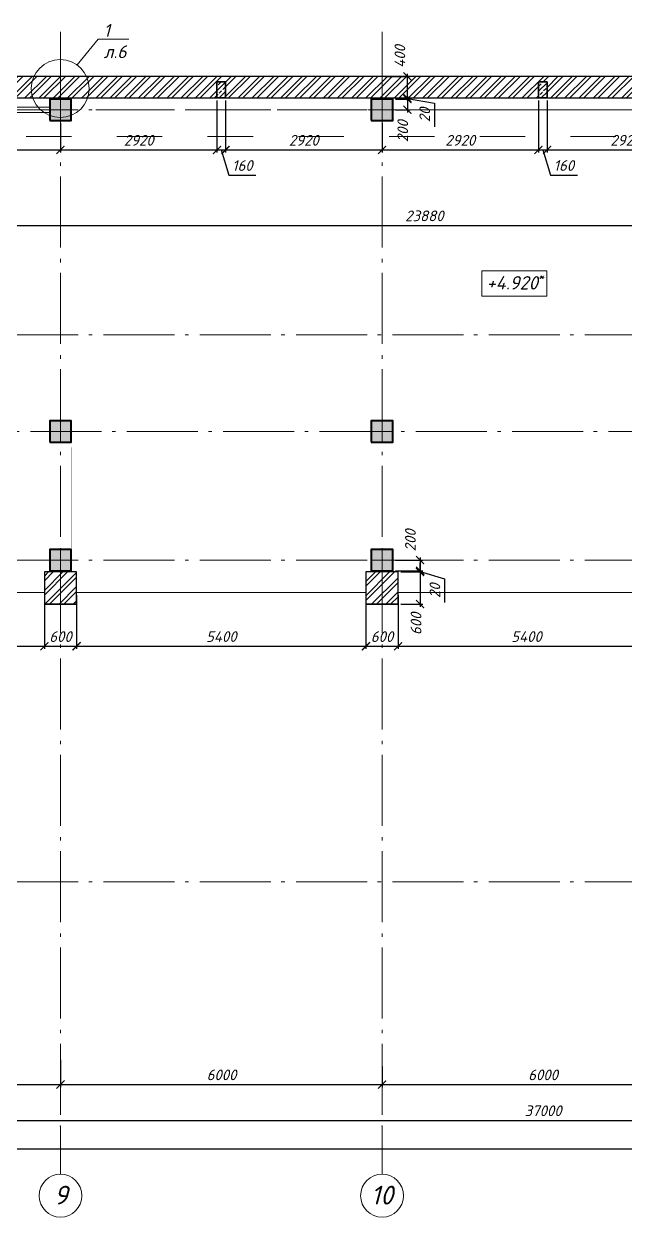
# Model space of a CAD drawing. Header units: millimetres. Extents: x -261261 to 40490, y -238222 to -44846.
# Drawn here: x -175185 to -163964, y -85462 to -63208 of the extents above; entities that cross this region are included whole.
import ezdxf
from ezdxf import colors
from ezdxf.entities.mleader import LeaderData, LeaderLine
from ezdxf.enums import TextEntityAlignment as Align
from ezdxf.math import Vec2, Vec3

# ---------------------------------------------------------------- set-up
doc = ezdxf.new("R2010")
doc.units = ezdxf.units.MM
doc.header["$MEASUREMENT"] = 0
for name, pattern in [('Double Dashed', [1797.222233, 1325, -211.666656, 63.333344, -197.222233]), ('Штриховая', [5644.444466, 2822.222233, -2822.222233]), ('штриховаяX2', [38.1, 25.4, -12.7])]:
    doc.linetypes.add(name, pattern=pattern)
doc.layers.get('0').update_dxf_attribs({"lineweight": 5})
doc.layers.add('#Hatch', color=252, linetype='Continuous', lineweight=5, true_color=0x696969)
for name, color, linetype, lineweight in [('#Бетон', 10, 'Continuous', 35), ('#Выноски', 150, 'Continuous', 15), ('колонны_Ном._пера__94', 252, 'Continuous', 13), ('колонны_Ном._пера__99', 7, 'Continuous', 40), ('Конструкции', 160, 'Continuous', 5), ('оси_Ном._пера__96', 7, 'Continuous', 5), ('оси_Ном._пера__97', 7, 'Continuous', 20), ('размеры', 7, 'Continuous', 5), ('текст_Ном._пера__1', 7, 'Continuous', 0), ('текст_Ном._пера__98', 7, 'Continuous', 35), ('чертеж_Ном._пера__96', 7, 'Continuous', 13)]:
    doc.layers.add(name, color=color, linetype=linetype, lineweight=lineweight)
for name, color, linetype in [('#стены наруж', 7, 'Continuous'), ('колонны', 7, 'Continuous'), ('оси', 7, 'Continuous')]:
    doc.layers.add(name, color=color, linetype=linetype)
doc.styles.get("Standard").update_dxf_attribs({"font": 'isocpeui.ttf'})
doc.styles.add('STEP PR', font='isocpeui.ttf')
doc.styles.add('СГЕНЕРИР_СТИЛЬ_3', font='gost_2_304-81_type.ttf')
doc.dimstyles.get("Standard").update_dxf_attribs({"dimtxt": 200, "dimasz": 150, "dimexe": 50, "dimexo": 50, "dimgap": 80, "dimtad": 1, "dimdec": 0, "dimzin": 0, "dimdsep": 46, "dimtxsty": 'Standard', "dimblk": 'ARCHTICK', "dimcen": 5, "dimdle": 50, "dimadec": 0, "dimazin": 0, "dimtfac": 1, "dimtdec": 0, "dimtofl": 0, "dimtmove": 1, "dimatfit": 3, "dimfxl": 1, "dimtolj": 1, "dimtzin": 0, "dimarcsym": 0})

# ---------------------------------------------------------------- blocks, each defined once
blk = doc.blocks.new('Колонна_15_1', base_point=(22379, 71856))
at = {"layer": 'колонны_Ном._пера__94', "linetype": 'Continuous', "true_color": 0x7d7d7d}
blk.add_hatch(color=8, dxfattribs=at).paths.add_polyline_path([(22179, 71647), (22579, 71647), (22579, 72047), (22179, 72047)])
blk.add_hatch(color=8, dxfattribs=at).paths.add_polyline_path([(22179, 71647), (22579, 71647), (22579, 72047), (22179, 72047)])
at = {"layer": 'колонны_Ном._пера__99', "linetype": 'Continuous', "flags": 128}
blk.add_lwpolyline([(22179, 71647), (22579, 71647), (22579, 72047), (22179, 72047)], close=True, dxfattribs=at)
at = {"layer": 'колонны_Ном._пера__99', "color": 8, "linetype": 'Continuous', "true_color": 0x737373, "flags": 128}
blk.add_lwpolyline([(22179, 71647), (22579, 71647), (22579, 72047), (22179, 72047)], close=True, dxfattribs=at)
at = {"layer": 'оси_Ном._пера__96', "color": 253, "lineweight": 5, "true_color": 0x9c9c9c}
for points in [[(22379, 72047), (22379, 71647)], [(22379, 72047), (22379, 71647)], [(22179, 71847), (22579, 71847)], [(22179, 71847), (22579, 71847)]]:
    blk.add_lwpolyline(points, dxfattribs=at)
blk = doc.blocks.new('Стандартный маркер сетки_8')
at = {"layer": 'оси_Ном._пера__96', "linetype": 'Double Dashed'}
for p, q in [((900, 0), (0, 0)), ((900, 0), (20403, 0)), ((20403, 0), (21303, 0))]:
    blk.add_line(p, q, dxfattribs=at)
blk.add_point((20403, 0), dxfattribs=at)
blk.add_point((20403, 0), dxfattribs=at)
at = {"layer": 'оси_Ном._пера__97', "linetype": 'Continuous'}
blk.add_circle((21703, 0), 400, dxfattribs=at)
at = {"layer": 'оси_Ном._пера__96', "style": 'СГЕНЕРИР_СТИЛЬ_3'}
blk.add_attdef('AC_MarkerText_1', text='', height=350, rotation=90, dxfattribs=at).set_placement((21973, -122), align=Align.BOTTOM_LEFT)
blk = doc.blocks.new('Стандартный маркер сетки_9')
at = {"layer": 'оси_Ном._пера__96', "linetype": 'Double Dashed'}
for p, q in [((900, 0), (0, 0)), ((900, 0), (20403, 0)), ((20403, 0), (21303, 0))]:
    blk.add_line(p, q, dxfattribs=at)
blk.add_point((20403, 0), dxfattribs=at)
blk.add_point((20403, 0), dxfattribs=at)
at = {"layer": 'оси_Ном._пера__97', "linetype": 'Continuous'}
blk.add_circle((21703, 0), 400, dxfattribs=at)
at = {"layer": 'оси_Ном._пера__96', "style": 'СГЕНЕРИР_СТИЛЬ_3'}
blk.add_attdef('AC_MarkerText_1', text='', height=350, rotation=90, dxfattribs=at).set_placement((21973, -209), align=Align.BOTTOM_LEFT)
blk = doc.blocks.new('Стандартный маркер сетки_16')
at = {"layer": 'оси_Ном._пера__96', "linetype": 'Double Dashed'}
blk.add_line((900, 0), (41068, 0), dxfattribs=at)
at = {"layer": 'оси_Ном._пера__96', "style": 'СГЕНЕРИР_СТИЛЬ_3'}
blk.add_attdef('AC_MarkerText_1', text='', height=350, rotation=180, dxfattribs=at).set_placement((-261, 270), align=Align.BOTTOM_LEFT)
blk = doc.blocks.new('_ArchTick')
at = {"color": 0, "linetype": 'ByBlock', "const_width": 0.15}
blk.add_lwpolyline([(-0.5, -0.5), (0.5, 0.5)], dxfattribs=at)
blk = doc.blocks.new('*D24')
at = {"layer": 'Defpoints', "color": 0, "transparency": 16777216}
for p in [(-214651, -83762), (-147001, -83944), (-147001, -84189)]:
    blk.add_point(p, dxfattribs=at)
at = {"layer": 'размеры', "color": 0, "lineweight": -2, "transparency": 16777216}
for p, q in [((-214651, -83812), (-214651, -84239)), ((-147001, -83994), (-147001, -84239)), ((-214701, -84189), (-146951, -84189))]:
    blk.add_line(p, q, dxfattribs=at)
at = {"layer": 'размеры', "color": 0, "lineweight": -2, "transparency": 16777216, "xscale": 150, "yscale": 150, "zscale": 150, "rotation": 180}
blk.add_blockref('_ArchTick', (-214651, -84189), dxfattribs=at)
at = {"layer": 'размеры', "color": 0, "lineweight": -2, "transparency": 16777216, "xscale": 150, "yscale": 150, "zscale": 150}
blk.add_blockref('_ArchTick', (-147001, -84189), dxfattribs=at)
at = {"layer": 'размеры', "color": 0, "transparency": 16777216, "insert": (-180813, -84008), "char_height": 200, "attachment_point": 5}
blk.add_mtext('\\A1;67650', dxfattribs=at)
blk = doc.blocks.new('*D34')
at = {"layer": 'Defpoints', "color": 0, "transparency": 16777216}
for p in [(-180501, -82455), (-174501, -82529), (-174501, -82989)]:
    blk.add_point(p, dxfattribs=at)
at = {"layer": 'размеры', "color": 0, "lineweight": -2, "transparency": 16777216}
for p, q in [((-180501, -82505), (-180501, -83039)), ((-174501, -82579), (-174501, -83039)), ((-180551, -82989), (-174451, -82989))]:
    blk.add_line(p, q, dxfattribs=at)
at = {"layer": 'размеры', "color": 0, "lineweight": -2, "transparency": 16777216, "xscale": 150, "yscale": 150, "zscale": 150, "rotation": 180}
blk.add_blockref('_ArchTick', (-180501, -82989), dxfattribs=at)
at = {"layer": 'размеры', "color": 0, "lineweight": -2, "transparency": 16777216, "xscale": 150, "yscale": 150, "zscale": 150}
blk.add_blockref('_ArchTick', (-174501, -82989), dxfattribs=at)
at = {"layer": 'размеры', "color": 0, "transparency": 16777216, "insert": (-177496, -82809), "char_height": 200, "attachment_point": 5}
blk.add_mtext('\\A1;6000', dxfattribs=at)
blk = doc.blocks.new('*D35')
at = {"layer": 'Defpoints', "color": 0, "transparency": 16777216}
for p in [(-174501, -82479), (-168501, -82654), (-168501, -82989)]:
    blk.add_point(p, dxfattribs=at)
at = {"layer": 'размеры', "color": 0, "lineweight": -2, "transparency": 16777216}
for p, q in [((-174501, -82529), (-174501, -83039)), ((-168501, -82704), (-168501, -83039)), ((-174551, -82989), (-168451, -82989))]:
    blk.add_line(p, q, dxfattribs=at)
at = {"layer": 'размеры', "color": 0, "lineweight": -2, "transparency": 16777216, "xscale": 150, "yscale": 150, "zscale": 150, "rotation": 180}
blk.add_blockref('_ArchTick', (-174501, -82989), dxfattribs=at)
at = {"layer": 'размеры', "color": 0, "lineweight": -2, "transparency": 16777216, "xscale": 150, "yscale": 150, "zscale": 150}
blk.add_blockref('_ArchTick', (-168501, -82989), dxfattribs=at)
at = {"layer": 'размеры', "color": 0, "transparency": 16777216, "insert": (-171496, -82809), "char_height": 200, "attachment_point": 5}
blk.add_mtext('\\A1;6000', dxfattribs=at)
blk = doc.blocks.new('*D36')
at = {"layer": 'Defpoints', "color": 0, "transparency": 16777216}
for p in [(-168501, -82604), (-162501, -82753), (-162501, -82989)]:
    blk.add_point(p, dxfattribs=at)
at = {"layer": 'размеры', "color": 0, "lineweight": -2, "transparency": 16777216}
for p, q in [((-168501, -82654), (-168501, -83039)), ((-168551, -82989), (-162451, -82989)), ((-162501, -82803), (-162501, -83039))]:
    blk.add_line(p, q, dxfattribs=at)
at = {"layer": 'размеры', "color": 0, "lineweight": -2, "transparency": 16777216, "xscale": 150, "yscale": 150, "zscale": 150, "rotation": 180}
blk.add_blockref('_ArchTick', (-168501, -82989), dxfattribs=at)
at = {"layer": 'размеры', "color": 0, "lineweight": -2, "transparency": 16777216, "xscale": 150, "yscale": 150, "zscale": 150}
blk.add_blockref('_ArchTick', (-162501, -82989), dxfattribs=at)
at = {"layer": 'размеры', "color": 0, "transparency": 16777216, "insert": (-165496, -82809), "char_height": 200, "attachment_point": 5}
blk.add_mtext('\\A1;6000', dxfattribs=at)
blk = doc.blocks.new('*D51')
at = {"layer": 'Defpoints', "color": 0, "transparency": 16777216}
for p in [(-168801, -74212), (-174201, -74353), (-168801, -74815)]:
    blk.add_point(p, dxfattribs=at)
at = {"layer": 'размеры', "color": 0, "lineweight": -2, "transparency": 16777216}
for p, q in [((-168801, -74262), (-168801, -74865)), ((-174201, -74403), (-174201, -74865)), ((-174251, -74815), (-168751, -74815))]:
    blk.add_line(p, q, dxfattribs=at)
at = {"layer": 'размеры', "color": 0, "lineweight": -2, "transparency": 16777216, "xscale": 150, "yscale": 150, "zscale": 150, "rotation": 180}
blk.add_blockref('_ArchTick', (-174201, -74815), dxfattribs=at)
at = {"layer": 'размеры', "color": 0, "lineweight": -2, "transparency": 16777216, "xscale": 150, "yscale": 150, "zscale": 150}
blk.add_blockref('_ArchTick', (-168801, -74815), dxfattribs=at)
at = {"layer": 'размеры', "color": 0, "transparency": 16777216, "insert": (-171500, -74635), "char_height": 200, "attachment_point": 5}
blk.add_mtext('\\A1;5400', dxfattribs=at)
blk = doc.blocks.new('*D52')
at = {"layer": 'Defpoints', "color": 0, "transparency": 16777216}
for p in [(-162800, -74306), (-168200, -74399), (-162800, -74815)]:
    blk.add_point(p, dxfattribs=at)
at = {"layer": 'размеры', "color": 0, "lineweight": -2, "transparency": 16777216}
for p, q in [((-168200, -74449), (-168200, -74865)), ((-162800, -74356), (-162800, -74865)), ((-168250, -74815), (-162750, -74815))]:
    blk.add_line(p, q, dxfattribs=at)
at = {"layer": 'размеры', "color": 0, "lineweight": -2, "transparency": 16777216, "xscale": 150, "yscale": 150, "zscale": 150, "rotation": 180}
blk.add_blockref('_ArchTick', (-168200, -74815), dxfattribs=at)
at = {"layer": 'размеры', "color": 0, "lineweight": -2, "transparency": 16777216, "xscale": 150, "yscale": 150, "zscale": 150}
blk.add_blockref('_ArchTick', (-162800, -74815), dxfattribs=at)
at = {"layer": 'размеры', "color": 0, "transparency": 16777216, "insert": (-165805, -74635), "char_height": 200, "attachment_point": 5}
blk.add_mtext('\\A1;5400', dxfattribs=at)
blk = doc.blocks.new('*D63')
at = {"layer": 'Defpoints', "color": 0, "transparency": 16777216}
for p in [(-168801, -73810), (-168201, -73810), (-168201, -74816)]:
    blk.add_point(p, dxfattribs=at)
at = {"layer": 'размеры', "color": 0, "lineweight": -2, "transparency": 16777216}
for p, q in [((-168801, -73860), (-168801, -74866)), ((-168201, -73860), (-168201, -74866)), ((-168851, -74816), (-168151, -74816))]:
    blk.add_line(p, q, dxfattribs=at)
at = {"layer": 'размеры', "color": 0, "lineweight": -2, "transparency": 16777216, "xscale": 150, "yscale": 150, "zscale": 150, "rotation": 180}
blk.add_blockref('_ArchTick', (-168801, -74816), dxfattribs=at)
at = {"layer": 'размеры', "color": 0, "lineweight": -2, "transparency": 16777216, "xscale": 150, "yscale": 150, "zscale": 150}
blk.add_blockref('_ArchTick', (-168201, -74816), dxfattribs=at)
at = {"layer": 'размеры', "color": 0, "transparency": 16777216, "insert": (-168501, -74636), "char_height": 200, "attachment_point": 5}
blk.add_mtext('\\A1;600', dxfattribs=at)
blk = doc.blocks.new('*D64')
at = {"layer": 'Defpoints', "color": 0, "transparency": 16777216}
for p in [(-174801, -73810), (-174201, -73810), (-174201, -74816)]:
    blk.add_point(p, dxfattribs=at)
at = {"layer": 'размеры', "color": 0, "lineweight": -2, "transparency": 16777216}
for p, q in [((-174801, -73860), (-174801, -74866)), ((-174201, -73860), (-174201, -74866)), ((-174851, -74816), (-174151, -74816))]:
    blk.add_line(p, q, dxfattribs=at)
at = {"layer": 'размеры', "color": 0, "lineweight": -2, "transparency": 16777216, "xscale": 150, "yscale": 150, "zscale": 150, "rotation": 180}
blk.add_blockref('_ArchTick', (-174801, -74816), dxfattribs=at)
at = {"layer": 'размеры', "color": 0, "lineweight": -2, "transparency": 16777216, "xscale": 150, "yscale": 150, "zscale": 150}
blk.add_blockref('_ArchTick', (-174201, -74816), dxfattribs=at)
at = {"layer": 'размеры', "color": 0, "transparency": 16777216, "insert": (-174501, -74636), "char_height": 200, "attachment_point": 5}
blk.add_mtext('\\A1;600', dxfattribs=at)
blk = doc.blocks.new('*D68')
at = {"layer": 'Defpoints', "color": 0, "transparency": 16777216}
for p in [(-174801, -74212), (-180301, -74353), (-174801, -74816)]:
    blk.add_point(p, dxfattribs=at)
at = {"layer": 'размеры', "color": 0, "lineweight": -2, "transparency": 16777216}
for p, q in [((-174801, -74262), (-174801, -74866)), ((-180301, -74403), (-180301, -74866)), ((-180351, -74816), (-174751, -74816))]:
    blk.add_line(p, q, dxfattribs=at)
at = {"layer": 'размеры', "color": 0, "lineweight": -2, "transparency": 16777216, "xscale": 150, "yscale": 150, "zscale": 150, "rotation": 180}
blk.add_blockref('_ArchTick', (-180301, -74816), dxfattribs=at)
at = {"layer": 'размеры', "color": 0, "lineweight": -2, "transparency": 16777216, "xscale": 150, "yscale": 150, "zscale": 150}
blk.add_blockref('_ArchTick', (-174801, -74816), dxfattribs=at)
at = {"layer": 'размеры', "color": 0, "transparency": 16777216, "insert": (-177500, -74635), "char_height": 200, "attachment_point": 5}
blk.add_mtext('\\A1;5500', dxfattribs=at)
blk = doc.blocks.new('*D72')
at = {"layer": 'Defpoints', "color": 0, "transparency": 16777216}
for p in [(-184001, -83275), (-147001, -83424), (-147001, -83661)]:
    blk.add_point(p, dxfattribs=at)
at = {"layer": 'размеры', "color": 0, "lineweight": -2, "transparency": 16777216}
for p, q in [((-184001, -83325), (-184001, -83711)), ((-184051, -83661), (-146951, -83661)), ((-147001, -83474), (-147001, -83711))]:
    blk.add_line(p, q, dxfattribs=at)
at = {"layer": 'размеры', "color": 0, "lineweight": -2, "transparency": 16777216, "xscale": 150, "yscale": 150, "zscale": 150, "rotation": 180}
blk.add_blockref('_ArchTick', (-184001, -83661), dxfattribs=at)
at = {"layer": 'размеры', "color": 0, "lineweight": -2, "transparency": 16777216, "xscale": 150, "yscale": 150, "zscale": 150}
blk.add_blockref('_ArchTick', (-147001, -83661), dxfattribs=at)
at = {"layer": 'размеры', "color": 0, "transparency": 16777216, "insert": (-165496, -83479), "char_height": 200, "attachment_point": 5}
blk.add_mtext('\\A1;37000', dxfattribs=at)
blk = doc.blocks.new('Связ001')
at = {"layer": 'Конструкции', "color": 102, "linetype": 'Continuous', "lineweight": 9}
blk.add_lwpolyline([(5837, 0), (5837, 100), (0, 100), (0, 0), (5837, 0)], dxfattribs=at)
blk = doc.blocks.new('*D111')
at = {"layer": 'Defpoints', "color": 0, "transparency": 16777216}
for p in [(-168301, -73210), (-168301, -73410), (-167791, -73410)]:
    blk.add_point(p, dxfattribs=at)
at = {"layer": 'размеры', "color": 0, "lineweight": -2, "transparency": 16777216}
for p, q in [((-168251, -73210), (-167741, -73210)), ((-167791, -73160), (-167791, -73460)), ((-168251, -73410), (-167741, -73410))]:
    blk.add_line(p, q, dxfattribs=at)
at = {"layer": 'размеры', "color": 0, "lineweight": -2, "transparency": 16777216, "xscale": 150, "yscale": 150, "zscale": 150}
for p, rotation in [((-167791, -73210), 90), ((-167791, -73410), 270)]:
    blk.add_blockref('_ArchTick', p, dxfattribs=dict(at, rotation=rotation))
at = {"layer": 'размеры', "color": 0, "transparency": 16777216, "insert": (-167971, -72842), "char_height": 200, "attachment_point": 5, "rotation": 90}
blk.add_mtext('\\A1;200', dxfattribs=at)
blk = doc.blocks.new('*D112')
at = {"layer": 'Defpoints', "color": 0, "transparency": 16777216}
for p in [(-168301, -73410), (-168201, -73430), (-167791, -73430)]:
    blk.add_point(p, dxfattribs=at)
at = {"layer": 'размеры', "color": 0, "lineweight": -2, "transparency": 16777216}
for p, q in [((-168251, -73410), (-167741, -73410)), ((-168151, -73430), (-167741, -73430)), ((-167791, -73410), (-167791, -73260)), ((-167791, -73410), (-167791, -73430)), ((-167791, -73420), (-167335, -73561)), ((-167791, -73430), (-167791, -73580)), ((-167335, -73561), (-167335, -74001))]:
    blk.add_line(p, q, dxfattribs=at)
at = {"layer": 'размеры', "color": 0, "lineweight": -2, "transparency": 16777216, "xscale": 150, "yscale": 150, "zscale": 150}
for p, rotation in [((-167791, -73410), 270), ((-167791, -73430), 90)]:
    blk.add_blockref('_ArchTick', p, dxfattribs=dict(at, rotation=rotation))
at = {"layer": 'размеры', "color": 0, "transparency": 16777216, "insert": (-167515, -73781), "char_height": 200, "attachment_point": 5, "rotation": 90}
blk.add_mtext('\\A1;20', dxfattribs=at)
blk = doc.blocks.new('*D113')
at = {"layer": 'Defpoints', "color": 0, "transparency": 16777216}
for p in [(-168201, -73430), (-168201, -74030), (-167791, -74030)]:
    blk.add_point(p, dxfattribs=at)
at = {"layer": 'размеры', "color": 0, "lineweight": -2, "transparency": 16777216}
for p, q in [((-168151, -73430), (-167741, -73430)), ((-167791, -73380), (-167791, -74080)), ((-168151, -74030), (-167741, -74030))]:
    blk.add_line(p, q, dxfattribs=at)
at = {"layer": 'размеры', "color": 0, "lineweight": -2, "transparency": 16777216, "xscale": 150, "yscale": 150, "zscale": 150}
for p, rotation in [((-167791, -73430), 90), ((-167791, -74030), 270)]:
    blk.add_blockref('_ArchTick', p, dxfattribs=dict(at, rotation=rotation))
at = {"layer": 'размеры', "color": 0, "transparency": 16777216, "insert": (-167866, -74398), "char_height": 200, "attachment_point": 5, "rotation": 90}
blk.add_mtext('\\A1;600', dxfattribs=at)
blk = doc.blocks.new('*D142')
at = {"layer": 'Defpoints', "color": 0, "transparency": 16777216}
for p in [(-180501, -65030), (-156621, -65030), (-156621, -66969)]:
    blk.add_point(p, dxfattribs=at)
at = {"layer": 'размеры', "color": 0, "lineweight": -2, "transparency": 16777216}
for p, q in [((-180501, -65080), (-180501, -67019)), ((-156621, -65080), (-156621, -67019)), ((-180551, -66969), (-156571, -66969))]:
    blk.add_line(p, q, dxfattribs=at)
at = {"layer": 'размеры', "color": 0, "lineweight": -2, "transparency": 16777216, "xscale": 150, "yscale": 150, "zscale": 150, "rotation": 180}
blk.add_blockref('_ArchTick', (-180501, -66969), dxfattribs=at)
at = {"layer": 'размеры', "color": 0, "lineweight": -2, "transparency": 16777216, "xscale": 150, "yscale": 150, "zscale": 150}
blk.add_blockref('_ArchTick', (-156621, -66969), dxfattribs=at)
at = {"layer": 'размеры', "color": 0, "transparency": 16777216, "insert": (-167711, -66789), "char_height": 200, "attachment_point": 5}
blk.add_mtext('\\A1;23880', dxfattribs=at)
blk = doc.blocks.new('*D150')
at = {"layer": 'Defpoints', "color": 0, "transparency": 16777216}
for p in [(-168301, -64590), (-168301, -64610), (-168028, -64590)]:
    blk.add_point(p, dxfattribs=at)
at = {"layer": 'размеры', "color": 0, "lineweight": -2, "transparency": 16777216}
for p, q in [((-168028, -64590), (-168028, -64440)), ((-168251, -64590), (-167978, -64590)), ((-168251, -64610), (-167978, -64610)), ((-168028, -64610), (-168028, -64590)), ((-168028, -64600), (-167523, -64688)), ((-168028, -64610), (-168028, -64760)), ((-167523, -64688), (-167523, -65128))]:
    blk.add_line(p, q, dxfattribs=at)
at = {"layer": 'размеры', "color": 0, "lineweight": -2, "transparency": 16777216, "xscale": 150, "yscale": 150, "zscale": 150}
for p, rotation in [((-168028, -64590), 270), ((-168028, -64610), 90)]:
    blk.add_blockref('_ArchTick', p, dxfattribs=dict(at, rotation=rotation))
at = {"layer": 'размеры', "color": 0, "transparency": 16777216, "insert": (-167703, -64908), "char_height": 200, "attachment_point": 5, "rotation": 90}
blk.add_mtext('\\A1;20', dxfattribs=at)
blk = doc.blocks.new('*D151')
at = {"layer": 'Defpoints', "color": 0, "transparency": 16777216}
for p in [(-168501, -64190), (-168028, -64190), (-168301, -64590)]:
    blk.add_point(p, dxfattribs=at)
at = {"layer": 'размеры', "color": 0, "lineweight": -2, "transparency": 16777216}
for p, q in [((-168451, -64190), (-167978, -64190)), ((-168028, -64640), (-168028, -64140)), ((-168251, -64590), (-167978, -64590))]:
    blk.add_line(p, q, dxfattribs=at)
at = {"layer": 'размеры', "color": 0, "lineweight": -2, "transparency": 16777216, "xscale": 150, "yscale": 150, "zscale": 150}
for p, rotation in [((-168028, -64190), 90), ((-168028, -64590), 270)]:
    blk.add_blockref('_ArchTick', p, dxfattribs=dict(at, rotation=rotation))
at = {"layer": 'размеры', "color": 0, "transparency": 16777216, "insert": (-168168, -63817), "char_height": 200, "attachment_point": 5, "rotation": 90}
blk.add_mtext('\\A1;400', dxfattribs=at)
blk = doc.blocks.new('*D152')
at = {"layer": 'Defpoints', "color": 0, "transparency": 16777216}
for p in [(-168301, -64610), (-168301, -64810), (-168028, -64810)]:
    blk.add_point(p, dxfattribs=at)
at = {"layer": 'размеры', "color": 0, "lineweight": -2, "transparency": 16777216}
for p, q in [((-168251, -64610), (-167978, -64610)), ((-168028, -64560), (-168028, -64860)), ((-168251, -64810), (-167978, -64810))]:
    blk.add_line(p, q, dxfattribs=at)
at = {"layer": 'размеры', "color": 0, "lineweight": -2, "transparency": 16777216, "xscale": 150, "yscale": 150, "zscale": 150}
for p, rotation in [((-168028, -64610), 90), ((-168028, -64810), 270)]:
    blk.add_blockref('_ArchTick', p, dxfattribs=dict(at, rotation=rotation))
at = {"layer": 'размеры', "color": 0, "transparency": 16777216, "insert": (-168114, -65211), "char_height": 200, "attachment_point": 5, "rotation": 90}
blk.add_mtext('\\A1;200', dxfattribs=at)
blk = doc.blocks.new('сердечник160х300')
at = {"layer": '#Hatch'}
h = blk.add_hatch(dxfattribs=at)
h.set_pattern_fill('ANSI33', color=256, scale=500)
h.paths.add_polyline_path([(80, 150), (-80, 150), (-80, -150), (80, -150)])
at = {"layer": '#Бетон'}
blk.add_lwpolyline([(80, -150), (80, 150), (-80, 150), (-80, -150)], close=True, dxfattribs=at)
blk = doc.blocks.new('*D228')
at = {"layer": 'Defpoints', "color": 0, "transparency": 16777216}
for p in [(-177421, -64590), (-174501, -65010), (-174501, -65560)]:
    blk.add_point(p, dxfattribs=at)
at = {"layer": 'размеры', "color": 0, "lineweight": -2, "transparency": 16777216}
for p, q in [((-177421, -64640), (-177421, -65610)), ((-174501, -65060), (-174501, -65610)), ((-177471, -65560), (-174451, -65560))]:
    blk.add_line(p, q, dxfattribs=at)
at = {"layer": 'размеры', "color": 0, "lineweight": -2, "transparency": 16777216, "xscale": 150, "yscale": 150, "zscale": 150, "rotation": 180}
blk.add_blockref('_ArchTick', (-177421, -65560), dxfattribs=at)
at = {"layer": 'размеры', "color": 0, "lineweight": -2, "transparency": 16777216, "xscale": 150, "yscale": 150, "zscale": 150}
blk.add_blockref('_ArchTick', (-174501, -65560), dxfattribs=at)
at = {"layer": 'размеры', "color": 0, "transparency": 16777216, "insert": (-175961, -65380), "char_height": 200, "attachment_point": 5}
blk.add_mtext('\\A1;2920', dxfattribs=at)
blk = doc.blocks.new('*D229')
at = {"layer": 'Defpoints', "color": 0, "transparency": 16777216}
for p in [(-171581, -64590), (-174501, -65010), (-171581, -65560)]:
    blk.add_point(p, dxfattribs=at)
at = {"layer": 'размеры', "color": 0, "lineweight": -2, "transparency": 16777216}
for p, q in [((-171581, -64640), (-171581, -65610)), ((-174501, -65060), (-174501, -65610)), ((-174551, -65560), (-171531, -65560))]:
    blk.add_line(p, q, dxfattribs=at)
at = {"layer": 'размеры', "color": 0, "lineweight": -2, "transparency": 16777216, "xscale": 150, "yscale": 150, "zscale": 150, "rotation": 180}
blk.add_blockref('_ArchTick', (-174501, -65560), dxfattribs=at)
at = {"layer": 'размеры', "color": 0, "lineweight": -2, "transparency": 16777216, "xscale": 150, "yscale": 150, "zscale": 150}
blk.add_blockref('_ArchTick', (-171581, -65560), dxfattribs=at)
at = {"layer": 'размеры', "color": 0, "transparency": 16777216, "insert": (-173041, -65380), "char_height": 200, "attachment_point": 5}
blk.add_mtext('\\A1;2920', dxfattribs=at)
blk = doc.blocks.new('*D230')
at = {"layer": 'Defpoints', "color": 0, "transparency": 16777216}
for p in [(-171581, -64590), (-171421, -64590), (-171421, -65560)]:
    blk.add_point(p, dxfattribs=at)
at = {"layer": 'размеры', "color": 0, "lineweight": -2, "transparency": 16777216}
for p, q in [((-171581, -64640), (-171581, -65610)), ((-171421, -64640), (-171421, -65610)), ((-171631, -65560), (-171371, -65560)), ((-171501, -65560), (-171360, -66030)), ((-171360, -66030), (-170854, -66030))]:
    blk.add_line(p, q, dxfattribs=at)
at = {"layer": 'размеры', "color": 0, "lineweight": -2, "transparency": 16777216, "xscale": 150, "yscale": 150, "zscale": 150, "rotation": 180}
blk.add_blockref('_ArchTick', (-171581, -65560), dxfattribs=at)
at = {"layer": 'размеры', "color": 0, "lineweight": -2, "transparency": 16777216, "xscale": 150, "yscale": 150, "zscale": 150}
blk.add_blockref('_ArchTick', (-171421, -65560), dxfattribs=at)
at = {"layer": 'размеры', "color": 0, "transparency": 16777216, "insert": (-171107, -65850), "char_height": 200, "attachment_point": 5}
blk.add_mtext('\\A1;160', dxfattribs=at)
blk = doc.blocks.new('*D231')
at = {"layer": 'Defpoints', "color": 0, "transparency": 16777216}
for p in [(-171421, -64590), (-168501, -65010), (-168501, -65560)]:
    blk.add_point(p, dxfattribs=at)
at = {"layer": 'размеры', "color": 0, "lineweight": -2, "transparency": 16777216}
for p, q in [((-171421, -64640), (-171421, -65610)), ((-168501, -65060), (-168501, -65610)), ((-171471, -65560), (-168451, -65560))]:
    blk.add_line(p, q, dxfattribs=at)
at = {"layer": 'размеры', "color": 0, "lineweight": -2, "transparency": 16777216, "xscale": 150, "yscale": 150, "zscale": 150, "rotation": 180}
blk.add_blockref('_ArchTick', (-171421, -65560), dxfattribs=at)
at = {"layer": 'размеры', "color": 0, "lineweight": -2, "transparency": 16777216, "xscale": 150, "yscale": 150, "zscale": 150}
blk.add_blockref('_ArchTick', (-168501, -65560), dxfattribs=at)
at = {"layer": 'размеры', "color": 0, "transparency": 16777216, "insert": (-169961, -65380), "char_height": 200, "attachment_point": 5}
blk.add_mtext('\\A1;2920', dxfattribs=at)
blk = doc.blocks.new('*D232')
at = {"layer": 'Defpoints', "color": 0, "transparency": 16777216}
for p in [(-165581, -64590), (-168501, -65010), (-165581, -65560)]:
    blk.add_point(p, dxfattribs=at)
at = {"layer": 'размеры', "color": 0, "lineweight": -2, "transparency": 16777216}
for p, q in [((-165581, -64640), (-165581, -65610)), ((-168501, -65060), (-168501, -65610)), ((-168551, -65560), (-165531, -65560))]:
    blk.add_line(p, q, dxfattribs=at)
at = {"layer": 'размеры', "color": 0, "lineweight": -2, "transparency": 16777216, "xscale": 150, "yscale": 150, "zscale": 150, "rotation": 180}
blk.add_blockref('_ArchTick', (-168501, -65560), dxfattribs=at)
at = {"layer": 'размеры', "color": 0, "lineweight": -2, "transparency": 16777216, "xscale": 150, "yscale": 150, "zscale": 150}
blk.add_blockref('_ArchTick', (-165581, -65560), dxfattribs=at)
at = {"layer": 'размеры', "color": 0, "transparency": 16777216, "insert": (-167041, -65380), "char_height": 200, "attachment_point": 5}
blk.add_mtext('\\A1;2920', dxfattribs=at)
blk = doc.blocks.new('*D233')
at = {"layer": 'Defpoints', "color": 0, "transparency": 16777216}
for p in [(-165581, -64590), (-165421, -64590), (-165421, -65560)]:
    blk.add_point(p, dxfattribs=at)
at = {"layer": 'размеры', "color": 0, "lineweight": -2, "transparency": 16777216}
for p, q in [((-165581, -64640), (-165581, -65610)), ((-165421, -64640), (-165421, -65610)), ((-165631, -65560), (-165371, -65560)), ((-165501, -65560), (-165360, -66030)), ((-165360, -66030), (-164854, -66030))]:
    blk.add_line(p, q, dxfattribs=at)
at = {"layer": 'размеры', "color": 0, "lineweight": -2, "transparency": 16777216, "xscale": 150, "yscale": 150, "zscale": 150, "rotation": 180}
blk.add_blockref('_ArchTick', (-165581, -65560), dxfattribs=at)
at = {"layer": 'размеры', "color": 0, "lineweight": -2, "transparency": 16777216, "xscale": 150, "yscale": 150, "zscale": 150}
blk.add_blockref('_ArchTick', (-165421, -65560), dxfattribs=at)
at = {"layer": 'размеры', "color": 0, "transparency": 16777216, "insert": (-165107, -65850), "char_height": 200, "attachment_point": 5}
blk.add_mtext('\\A1;160', dxfattribs=at)
blk = doc.blocks.new('*D234')
at = {"layer": 'Defpoints', "color": 0, "transparency": 16777216}
for p in [(-165421, -64590), (-162501, -65010), (-162501, -65560)]:
    blk.add_point(p, dxfattribs=at)
at = {"layer": 'размеры', "color": 0, "lineweight": -2, "transparency": 16777216}
for p, q in [((-165421, -64640), (-165421, -65610)), ((-162501, -65060), (-162501, -65610)), ((-165471, -65560), (-162451, -65560))]:
    blk.add_line(p, q, dxfattribs=at)
at = {"layer": 'размеры', "color": 0, "lineweight": -2, "transparency": 16777216, "xscale": 150, "yscale": 150, "zscale": 150, "rotation": 180}
blk.add_blockref('_ArchTick', (-165421, -65560), dxfattribs=at)
at = {"layer": 'размеры', "color": 0, "lineweight": -2, "transparency": 16777216, "xscale": 150, "yscale": 150, "zscale": 150}
blk.add_blockref('_ArchTick', (-162501, -65560), dxfattribs=at)
at = {"layer": 'размеры', "color": 0, "transparency": 16777216, "insert": (-163961, -65380), "char_height": 200, "attachment_point": 5}
blk.add_mtext('\\A1;2920', dxfattribs=at)
blk = doc.blocks.new('_None')

msp = doc.modelspace()

# ---------------------------------------------------------------- hatches: boundary and pattern name
at = {"layer": '#Hatch'}
h = msp.add_hatch(dxfattribs=at)
h.set_pattern_fill('ANSI32', color=256, scale=500)
h.paths.add_polyline_path([(-146380.9, -64190.4), (-147001.2, -64190.4), (-147001.2, -64259), (-147001.2, -64590.4), (-146780.9, -64590.4), (-146780.9, -64810.4), (-146380.9, -64810.4)])
h.paths.add_polyline_path([(-146380.9, -64810.4), (-146780.9, -64810.4), (-146780.9, -65310.4), (-146380.9, -65310.4)])
h.paths.add_polyline_path([(-177581.5, -64590.4), (-177581.5, -64290.4), (-177421.5, -64290.4), (-177421.5, -64590.4), (-171581.5, -64590.4), (-171581.5, -64290.4), (-171421.5, -64290.4), (-171421.5, -64590.4), (-165581.5, -64590.4), (-165581.5, -64290.4), (-165421.5, -64290.4), (-165421.5, -64590.4), (-159581.5, -64590.4), (-159581.5, -64290.4), (-159421.5, -64290.4), (-159421.5, -64590.4), (-150081.5, -64590.4), (-150081.5, -64290.4), (-149921.5, -64290.4), (-149921.5, -64590.4), (-147001.2, -64590.4), (-147001.2, -64259), (-147001.2, -64190.4), (-184301.2, -64190.4), (-184301.2, -64590.4), (-180700.9, -64590.4)])
h = msp.add_hatch(dxfattribs=at)
h.set_pattern_fill('ANSI32', color=256, scale=500)
h.set_pattern_definition([(45, (-0.3, 0), (-132.58252, 132.58252), []), (45, (88.1, 0), (-132.58252, 132.58252), [])])
h.paths.add_polyline_path([(-184001.5, -73430.4), (-184301.2, -73430.4), (-184301.2, -74030.4), (-184000.9, -74030.4)])
h.paths.add_polyline_path([(-183700.6, -73430.4), (-184001.5, -73430.4), (-184000.9, -74030.4), (-183700.6, -74030.4)])
h.paths.add_polyline_path([(-180501.5, -73430.4), (-180901.8, -73430.4), (-180901.8, -74030.3), (-180501.5, -74030.3)])
h.paths.add_polyline_path([(-180301.5, -73430.4), (-180501.5, -73430.4), (-180501.5, -74030.3), (-180301.5, -74030.3)])
h.paths.add_polyline_path([(-174501.5, -73430.4), (-174801.5, -73430.4), (-174801.5, -74030.4), (-174501.5, -74030.4)])
h.paths.add_polyline_path([(-174201.5, -73430.4), (-174501.5, -73430.4), (-174501.5, -74030.4), (-174201.5, -74030.4)])
h.paths.add_polyline_path([(-168501.5, -73430.4), (-168801.8, -73430.4), (-168801.8, -74030.4), (-168501.8, -74030.4)])
h.paths.add_polyline_path([(-168201.8, -73430.4), (-168501.5, -73430.4), (-168501.8, -74030.4), (-168201.8, -74030.4)])
h.paths.add_polyline_path([(-162501.5, -73430.4), (-162801.8, -73430.4), (-162801.8, -74030.4), (-162501.8, -74030.4)])
h.paths.add_polyline_path([(-162201.8, -73430.4), (-162501.5, -73430.4), (-162501.8, -74030.4), (-162201.8, -74030.4)])
h.paths.add_polyline_path([(-156501.5, -73430.4), (-156721.8, -73430.4), (-156721.8, -73210.4), (-156901.7, -73210.4), (-156901.7, -73830.4), (-156501.5, -73830.4)], flags=17)
h.paths.add_polyline_path([(-156301.6, -73430.4), (-156721.8, -73430.4), (-156721.8, -73010.4), (-156901.7, -73010.4), (-156901.7, -73830.4), (-156302.1, -73830.4), (-156302.1, -73830.4), (-156901.7, -73830.4), (-156901.7, -74030.4), (-156302.1, -74030.4), (-156302.1, -73830.4), (-156901.7, -73830.4), (-156901.7, -73830.4), (-156301.6, -73830.4)])

# ---------------------------------------------------------------- linework, layer by layer
at = {"layer": '#Выноски'}
msp.add_circle((-174506.2, -64414.9), 540.1, dxfattribs=at)
at = {"layer": '#стены наруж', "lineweight": 30}
msp.add_lwpolyline([(-180700.9, -64590.4), (-146780.9, -64590.4), (-146780.9, -65310.4), (-146380.9, -65310.4), (-146380.9, -64190.4), (-184301.2, -64190.4), (-184301.2, -64590.4), (-180700.9, -64590.4)], dxfattribs=at)
for points in [[(-174201.2, -74030.4), (-174201.2, -73430.4), (-174801.2, -73430.4), (-174801.2, -74030.4)], [(-168201.5, -74030.4), (-168201.5, -73430.4), (-168801.5, -73430.4), (-168801.5, -74030.4)], [(-174201.2, -74030.4), (-174201.2, -74030.4), (-174801.2, -74030.4), (-174801.2, -74030.4)], [(-168201.5, -74030.4), (-168201.5, -74030.4), (-168801.5, -74030.4), (-168801.5, -74030.4)]]:
    msp.add_lwpolyline(points, close=True, dxfattribs=at)
at = {"layer": 'Defpoints', "color": 4, "linetype": 'Штриховая', "lineweight": 5, "ltscale": 0.3}
msp.add_lwpolyline([(-184002.2, -64810.4), (-147201.8, -64810.4), (-147201.8, -65310.6), (-184002.2, -65310.6)], close=True, dxfattribs=at)
at = {"layer": 'Defpoints', "color": 8, "linetype": 'штриховаяX2', "lineweight": 5, "ltscale": 5, "true_color": 0x737373, "const_width": 0.5}
msp.add_lwpolyline([(-174302, -73010.4), (-174702.3, -73010.4), (-174701.6, -65010.4), (-174301.3, -65010.4)], close=True, dxfattribs=at)
at = {"layer": 'оси_Ном._пера__96', "linetype": 'Double Dashed'}
for p, q in [((-143619.1, -64810.4), (-216265.2, -64810.4)), ((-143182.5, -70810.4), (-215482.5, -70810.4)), ((-143619.1, -73210.4), (-216265.2, -73210.4))]:
    msp.add_line(p, q, dxfattribs=at)
at = {"layer": 'оси_Ном._пера__96', "linetype": 'Double Dashed', "lineweight": 5}
msp.add_line((-143619.1, -79210.4), (-216265.2, -79210.4), dxfattribs=at)
at = {"layer": 'текст_Ном._пера__98', "linetype": 'Continuous', "lineweight": 5, "flags": 128}
msp.add_lwpolyline([(-166639.2, -67811.6), (-165425.2, -67811.6), (-165425.2, -68287.5), (-166639.2, -68287.5)], close=True, dxfattribs=at)
at = {"layer": 'чертеж_Ном._пера__96'}
for points in [[(-180301.2, -73810.4), (-174801.2, -73810.4)], [(-174201.2, -73810.4), (-168801.5, -73810.4)], [(-168201.5, -73810.4), (-162801.5, -73810.4)]]:
    msp.add_lwpolyline(points, dxfattribs=at)

# ---------------------------------------------------------------- block references
at = {"layer": 'колонны'}
for p in [(-174501.5, -64801.5), (-168501.5, -64801.5), (-174501.5, -70801.5), (-168501.5, -70801.5), (-174501.5, -73201.5), (-168501.5, -73201.5)]:
    msp.add_blockref('Колонна_15_1', p, dxfattribs=at)
at = {"layer": 'Конструкции', "color": 0, "linetype": 'Continuous', "xscale": 0.9584354169361498, "zscale": 1000}
msp.add_blockref('Связ001', (-180301.5, -64860.4), dxfattribs=at)
at = {"layer": 'оси', "color": 251, "linetype": 'Continuous', "lineweight": 13}
ref = msp.add_blockref('Стандартный маркер сетки_8', (-174501.2, -63359), dxfattribs=dict(at, zscale=1000, rotation=270))
ref.add_attrib('AC_MarkerText_1', '9', dxfattribs={"color": 7, "linetype": 'Continuous', "lineweight": 13, "height": 350, "rotation": 360}).set_placement((-174623.4, -85332), align=Align.BOTTOM_LEFT)
ref = msp.add_blockref('Стандартный маркер сетки_9', (-168501.2, -63359), dxfattribs=dict(at, zscale=1000, rotation=270))
ref.add_attrib('AC_MarkerText_1', '10', dxfattribs={"color": 7, "linetype": 'Continuous', "lineweight": 13, "height": 350, "rotation": 360}).set_placement((-168709.9, -85332), align=Align.BOTTOM_LEFT)
at = {"layer": 'оси', "color": 251, "linetype": 'Continuous', "lineweight": 13, "zscale": 1000, "rotation": 180}
msp.add_blockref('Стандартный маркер сетки_16', (-142719.1, -69010.4), dxfattribs=at)
at = {"layer": 'размеры'}
for p in [(-171501.5, -64440.4), (-165501.5, -64440.4)]:
    msp.add_blockref('сердечник160х300', p, dxfattribs=at)

# ---------------------------------------------------------------- texts
at = {"layer": 'текст_Ном._пера__1', "linetype": 'Continuous', "insert": (-166551.4, -68162.9), "char_height": 250, "attachment_point": 7, "style": 'STEP PR'}
msp.add_mtext('\\A1;+4.920{\\H0.7x;\\S*^ ;}', dxfattribs=at)

# ---------------------------------------------------------------- dimensions: what is measured, and where the dimension line sits
at = {"layer": 'размеры'}
for base, p1, p2, picture, middle in [((-168027.6, -64190.4), (-168301.5, -64590.4), (-168501.2, -64190.4), '*D151', (-167988.4, -63817.3)), ((-168027.6, -64590.4), (-168301.5, -64610.4), (-168301.5, -64590.4), '*D150', (-167523.5, -64768.4)), ((-168027.6, -64810.4), (-168301.5, -64610.4), (-168301.5, -64810.4), '*D152', (-167934.1, -65211.3)), ((-167790.6, -73410.4), (-168301.5, -73210.4), (-168301.5, -73410.4), '*D111', (-167790.6, -72842.1)), ((-167790.6, -73430.4), (-168301.5, -73410.4), (-168201.5, -73430.4), '*D112', (-167334.5, -73641.3)), ((-167790.6, -74030.4), (-168201.5, -73430.4), (-168201.5, -74030.4), '*D113', (-167686.4, -74398.1))]:
    dim = msp.add_linear_dim(base=base, p1=p1, p2=p2, angle=90, dimstyle='Standard', dxfattribs=at)
    dim.commit()
    dim.dimension.update_dxf_attribs({"geometry": picture, "text_midpoint": middle, "dimtype": 160})
for base, p1, p2, picture, middle in [((-174501.2, -65559.8), (-177421.5, -64590.4), (-174501.2, -65010.4), '*D228', (-175961.3, -65379.8)), ((-171581.5, -65559.8), (-174501.2, -65010.4), (-171581.5, -64590.4), '*D229', (-173041.3, -65379.8)), ((-171421.5, -65559.8), (-171581.5, -64590.4), (-171421.5, -64590.4), '*D230', (-171280.5, -65849.8)), ((-168501.2, -65559.8), (-171421.5, -64590.4), (-168501.2, -65010.4), '*D231', (-169961.3, -65379.8)), ((-165581.5, -65559.8), (-168501.2, -65010.4), (-165581.5, -64590.4), '*D232', (-167041.3, -65379.8)), ((-165421.5, -65559.8), (-165581.5, -64590.4), (-165421.5, -64590.4), '*D233', (-165280.5, -65849.8))]:
    dim = msp.add_linear_dim(base=base, p1=p1, p2=p2, dimstyle='Standard', dxfattribs=at)
    dim.commit()
    dim.dimension.update_dxf_attribs({"geometry": picture, "text_midpoint": middle})
dim = msp.add_linear_dim(base=(-162500.6, -65559.8), p1=(-165421.5, -64590.4), p2=(-162500.6, -65010.4), dimstyle='Standard', override={"dimrnd": 5}, dxfattribs=at)
dim.commit()
dim.dimension.update_dxf_attribs({"geometry": '*D234', "text_midpoint": (-163961, -65379.8)})
for base, p1, p2, picture, middle in [((-156621.2, -66969.3), (-180501.5, -65030.4), (-156621.2, -65030.4), '*D142', (-167710.8, -66969.3)), ((-174201.2, -74816.1), (-174801.2, -73810.4), (-174201.2, -73810.4), '*D64', (-174501.2, -74816.1)), ((-168201.5, -74816.1), (-168801.5, -73810.4), (-168201.5, -73810.4), '*D63', (-168501.2, -74816.1)), ((-174801.2, -74816.1), (-180300.9, -74353.2), (-174801.2, -74212.4), '*D68', (-177500, -74815.4)), ((-168801.5, -74815.4), (-174201.2, -74353.2), (-168801.5, -74212.4), '*D51', (-171500.3, -74815.4)), ((-162800.3, -74815.4), (-168200.5, -74399.1), (-162800.3, -74305.6), '*D52', (-165805.4, -74815.4)), ((-174501.2, -82989.2), (-180501.2, -82454.8), (-174501.2, -82529.2), '*D34', (-177496.4, -82989.2)), ((-168501.2, -82989.2), (-174501.2, -82479.2), (-168501.2, -82653.7), '*D35', (-171496.4, -82989.2)), ((-162501.2, -82989.2), (-168501.2, -82603.7), (-162501.2, -82752.8), '*D36', (-165496.4, -82989.2)), ((-147001.2, -83660.6), (-184001.2, -83275.1), (-147001.2, -83424.1), '*D72', (-165496.4, -83660.6)), ((-147001.2, -84189.2), (-214651.2, -83762.3), (-147001.2, -83943.5), '*D24', (-180813.2, -84189.2))]:
    dim = msp.add_linear_dim(base=base, p1=p1, p2=p2, dimstyle='Standard', dxfattribs=at)
    dim.commit()
    dim.dimension.update_dxf_attribs({"geometry": picture, "text_midpoint": middle, "dimtype": 160})

# ---------------------------------------------------------------- leaders
at = {"layer": '#Выноски'}
ml = msp.add_multileader_mtext('Standard', dxfattribs=at)
ml.set_content('\\A1;1\\Pл.6', color=256, style='STEP PR')
ml.set_leader_properties(color=256, linetype='ByLayer', lineweight=-1)
ml.set_arrow_properties(name='NONE')
ml.build(insert=Vec2(0, 0))
ml.multileader.update_dxf_attribs({"text_left_attachment_type": 6, "text_right_attachment_type": 6, "dogleg_length": 0, "arrow_head_size": 240})
ctx = ml.context
ctx.base_point, ctx.char_height, ctx.arrow_head_size, ctx.landing_gap_size, ctx.plane_origin = Vec3(-173796.7, -63496.4), 240, 240, 100, Vec3(-169779, -77665.6)
ctx.left_attachment, ctx.right_attachment = 6, 6
notes = []
notes.append((ctx, [(0, (1, 1, 0), (-173796.7, -63496.4), (1, 0), 0, [(0, [(-174192.2, -63975.4)], 0, [])])]))
ctx.mtext.insert, ctx.mtext.rotation, ctx.mtext.defined_height, ctx.mtext.flow_direction = Vec3(-173696.7, -63208.4), 6.2831853, 130.9, 5
for ctx, leaders in notes:
    for number, flags, end, landing, length, lines in leaders:
        leader = LeaderData()
        leader.index, (leader.has_last_leader_line, leader.has_dogleg_vector, leader.attachment_direction) = number, flags
        leader.last_leader_point, leader.dogleg_vector, leader.dogleg_length = Vec3(end), Vec3(landing), length
        for number, points, colour, breaks in lines:
            line = LeaderLine()
            line.index, line.vertices, line.color, line.breaks = number, Vec3.list(points), colors.encode_raw_color(colour), breaks
            leader.lines.append(line)
        ctx.leaders.append(leader)

doc.saveas('drawing.dxf')
